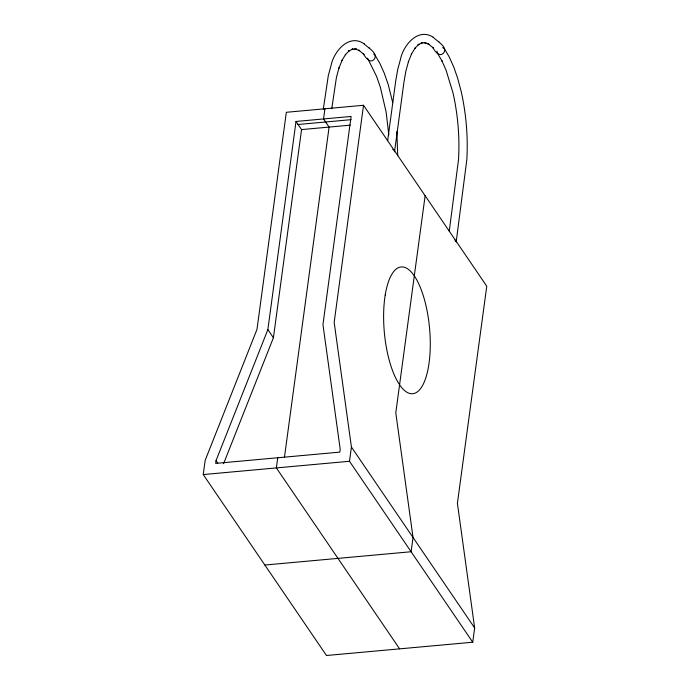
<?xml version="1.0" encoding="UTF-8"?>
<svg xmlns="http://www.w3.org/2000/svg" width="690" height="690" viewBox="0 0 690 690"><rect width="100%" height="100%" fill="white"/><g stroke="black" fill="none" stroke-linecap="round" stroke-linejoin="round"><path stroke-width="1.03" d="M397.725 155.673L396.871 131.643M437.029 51.276L437.184 52.776L442.048 61.1L441.824 60.694L446.059 70.173L452.985 92.831C457.884 114.626 459.799 137.086 458.54 159.39L449.268 231.081M203.239 474.565L205.172 460.334L256.982 329.389L286.333 112.289L363.518 105.277L486.761 286.212L457.401 503.312L474.66 627.978L472.736 642.218L326.482 655.5L203.239 474.565L349.494 461.274L472.736 642.218M216.048 460.566L215.668 463.395L339.825 452.123L340.204 449.293L322.954 324.619L351.098 116.446L296.01 121.449L267.858 329.622L216.048 460.566L217.712 463.016M223.569 463.714L273.404 337.764L301.556 129.591L296.01 121.449M323.308 109.175L328.311 75.598L331.062 65.472C333.813 51.44 349.028 33.232 364.173 43.85M277.742 457.763L276.371 467.923L399.605 648.859M324.93 108.787L323.55 118.947L329.096 127.089L284.444 457.375M331.752 108.77L336.435 77.383L339.075 67.689L338.919 68.138L342.162 60.099L341.895 60.556L345.664 54.338L345.293 54.769L349.494 50.499L348.51 51.172L353.021 48.947L351.848 49.257L356.575 49.111L354.789 48.818L359.663 50.741L358.688 50.085L364.027 54.424L363.225 53.648C365.113 56.847 369.547 63.851 373.928 59.616C379.241 53.337 367.02 47.265 363.708 43.479M363.518 105.277L334.167 322.377L351.426 447.042L349.494 461.274M387.633 140.743L395.75 80.764L397.759 69.285L400.511 59.167C403.262 45.135 418.476 26.927 433.622 37.545M394.568 151.515L403.935 82.196L405.884 71.079L408.523 61.384L408.368 61.833L411.611 53.785L411.344 54.243L415.113 48.024L414.742 48.455L418.942 44.195L417.959 44.867L422.47 42.642L421.297 42.953L426.023 42.797L424.238 42.504L429.111 44.427L428.128 43.772L433.475 48.11L432.673 47.334C434.562 50.543 438.995 57.546 443.377 53.303C448.69 47.032 436.468 40.96 433.156 37.174M425.135 195.744L395.784 412.844L413.043 537.51L411.119 551.741L264.865 565.032M297.916 124.511L351.21 119.663M301.556 129.591L350.287 125.157M442.661 47.601L444.377 48.654L449.138 56.778L453.779 67.059L457.712 78.401L461.11 91.149C466.155 113.591 468.131 136.715 466.828 159.683L456.185 241.983A4.157 2.096 7.7 0 0 454.865 240.06M373.738 54.062L374.929 54.967L379.914 63.48L384.33 73.364L388.263 84.715L392.696 102.577M438.426 41.452L438.866 41.805M368.978 47.765L369.417 48.119M351.426 447.042L474.66 627.978M267.858 329.622L273.404 337.764M367.537 58.115L376.611 76.478L380.38 87.354L386.133 112.065L388.806 134.973M392.739 149.333A4.157 2.096 7.7 0 1 394.439 151.826M385.218 294.992A63.661 22.71 84.8 0 0 410.438 393.602A63.661 22.71 84.8 0 0 425.178 302.341A63.661 22.71 84.8 0 0 385.218 294.992"/></g></svg>
